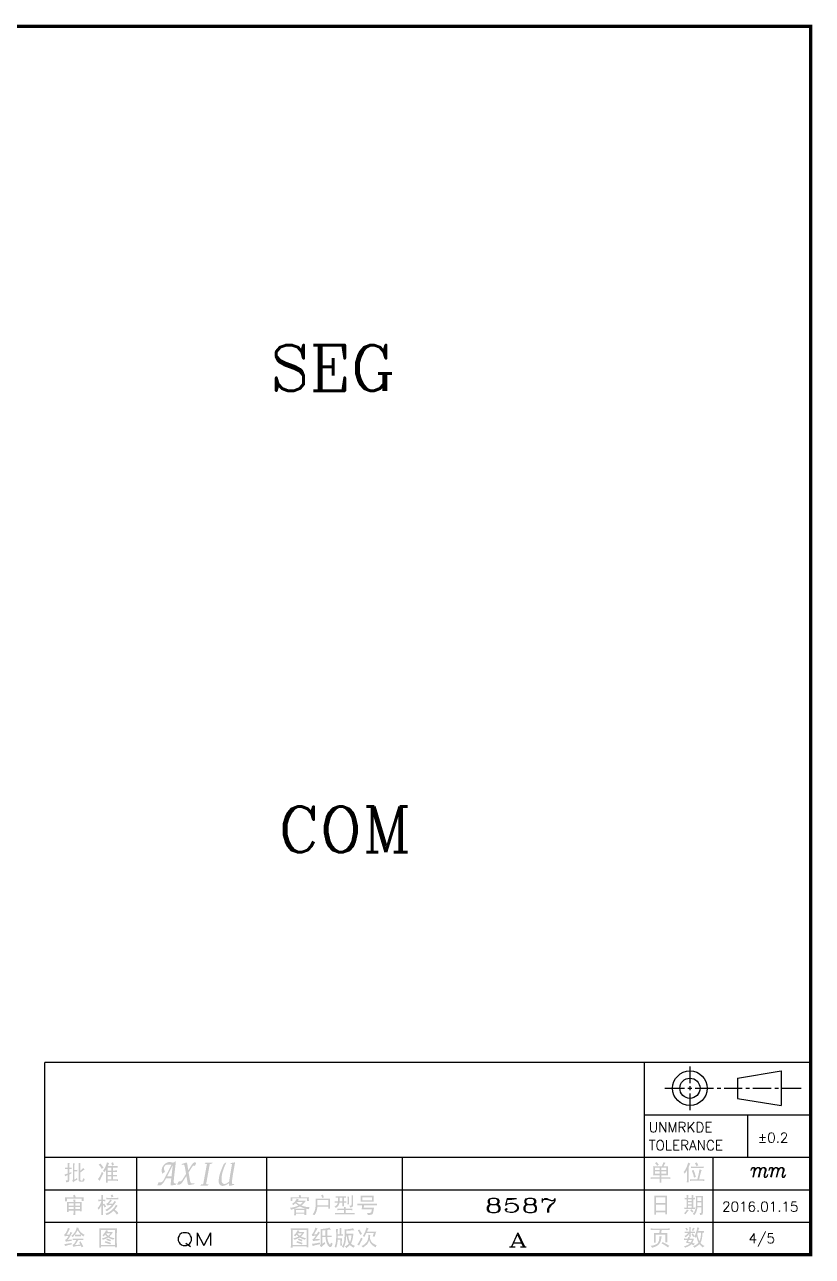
# Model space of a CAD drawing. Extents: x -1388 to 1427, y 183 to 486.
# Drawn here: x 1148.7 to 1222.4, y 219.3 to 334.5 of the extents above; entities that cross this region are included whole.
import ezdxf
from ezdxf.enums import TextEntityAlignment as Align

# ---------------------------------------------------------------- set-up
doc = ezdxf.new("R2010")
doc.units = 0
doc.header["$LTSCALE"] = 3
doc.layers.get('0').update_dxf_attribs({"linetype": 'CONTINUOUS'})
doc.layers.add('COM', color=2, linetype='CONTINUOUS')
doc.layers.add('SEG', color=1, linetype='CONTINUOUS')
doc.styles.add('ROMANC', font='romanc')

msp = doc.modelspace()

# ---------------------------------------------------------------- hatches: boundary and pattern name
h = msp.add_hatch(color=3)
h.paths.add_polyline_path([(1168.007, 228.048), (1167.946, 227.958), (1168.111, 227.958), (1168.08, 227.785), (1168.05, 227.619), (1168.023, 227.463), (1167.997, 227.315), (1167.972, 227.176), (1167.95, 227.045), (1167.929, 226.923), (1167.911, 226.809), (1167.894, 226.703), (1167.88, 226.607), (1167.866, 226.519), (1167.855, 226.44), (1167.845, 226.369), (1167.838, 226.309), (1167.695, 226.212), (1167.593, 226.148), (1167.53, 226.116), (1167.525, 226.115), (1167.411, 226.089), (1167.295, 226.11), (1167.282, 226.115), (1167.199, 226.182), (1167.167, 226.237), (1167.14, 226.33), (1167.125, 226.455), (1167.123, 226.535), (1167.128, 226.633), (1167.138, 226.747), (1167.156, 226.879), (1167.167, 226.949), (1167.188, 227.056), (1167.215, 227.167), (1167.249, 227.284), (1167.29, 227.407), (1167.3, 227.434), (1167.331, 227.527), (1167.368, 227.627), (1167.411, 227.735), (1167.462, 227.85), (1167.519, 227.971), (1167.566, 228.066), (1167.551, 228.113), (1167.336, 227.968), (1167.214, 227.677), (1167.156, 227.535), (1167.103, 227.404), (1167.056, 227.28), (1167.015, 227.166), (1166.979, 227.062), (1166.95, 226.966), (1166.927, 226.881), (1166.909, 226.805), (1166.905, 226.783), (1166.884, 226.65), (1166.87, 226.528), (1166.862, 226.417), (1166.861, 226.355), (1166.872, 226.229), (1166.903, 226.12), (1166.915, 226.093), (1166.989, 225.997), (1167.059, 225.949), (1167.172, 225.915), (1167.224, 225.91), (1167.342, 225.922), (1167.35, 225.924), (1167.451, 225.953), (1167.554, 225.996), (1167.634, 226.039), (1167.743, 226.102), (1167.828, 226.154), (1167.824, 226.033), (1167.824, 226.003), (1167.838, 225.931), (1167.885, 225.913), (1168.001, 225.927), (1168.017, 225.931), (1168.133, 225.964), (1168.247, 225.999), (1168.291, 226.014), (1168.341, 226.1), (1168.202, 226.087), (1168.165, 226.086), (1168.122, 226.118), (1168.104, 226.215), (1168.107, 226.314), (1168.116, 226.434), (1168.129, 226.563), (1168.138, 226.625), (1168.147, 226.695), (1168.159, 226.775), (1168.174, 226.863), (1168.189, 226.961), (1168.208, 227.069), (1168.228, 227.186), (1168.251, 227.312), (1168.274, 227.448), (1168.301, 227.593), (1168.329, 227.748), (1168.359, 227.911), (1168.391, 228.085), (1168.399, 228.121)])
h.paths.add_polyline_path([(1162.812, 228.21), (1162.71, 228.135), (1162.668, 228.113), (1162.582, 228.087), (1162.484, 228.109), (1162.362, 228.133), (1162.247, 228.141), (1162.237, 228.141), (1162.133, 228.127), (1162.018, 228.087), (1161.917, 228.036), (1161.821, 227.964), (1161.759, 227.904), (1161.687, 227.82), (1161.622, 227.718), (1161.59, 227.653), (1161.551, 227.548), (1161.53, 227.431), (1161.526, 227.344), (1161.532, 227.272), (1161.553, 227.133), (1161.565, 227.06), (1161.831, 227.214), (1161.79, 227.333), (1161.759, 227.437), (1161.743, 227.558), (1161.742, 227.585), (1161.765, 227.699), (1161.774, 227.718), (1161.841, 227.814), (1161.849, 227.822), (1161.949, 227.878), (1161.97, 227.886), (1162.085, 227.908), (1162.158, 227.911), (1162.263, 227.908), (1162.392, 227.899), (1162.416, 227.897), (1162.442, 227.894), (1161.799, 226.629), (1161.734, 226.502), (1161.681, 226.41), (1161.669, 226.391), (1161.587, 226.303), (1161.569, 226.291), (1161.46, 226.242), (1161.454, 226.24), (1161.379, 226.233), (1161.27, 226.251), (1161.238, 226.258), (1161.12, 225.964), (1161.24, 225.953), (1161.289, 225.953), (1161.405, 225.973), (1161.411, 225.974), (1161.511, 226.022), (1161.554, 226.057), (1161.631, 226.136), (1161.71, 226.237), (1161.713, 226.24), (1161.765, 226.323), (1161.824, 226.422), (1161.89, 226.536), (1161.928, 226.607), (1162.423, 226.607), (1162.388, 226.276), (1162.368, 226.134), (1162.359, 226.032), (1162.359, 226.021), (1162.377, 225.964), (1162.427, 225.946), (1162.542, 225.964), (1162.656, 225.983), (1162.774, 226.005), (1162.844, 226.017), (1162.901, 226.14), (1162.815, 226.125), (1162.707, 226.165), (1162.65, 226.258), (1162.652, 226.363), (1162.661, 226.485), (1162.671, 226.585), (1162.681, 226.691), (1162.694, 226.808), (1162.709, 226.936), (1162.714, 226.981), (1162.854, 228.17)])
h.paths.add_polyline_path([(1162.039, 226.819), (1162.563, 227.836), (1162.445, 226.819)], flags=16)
h.paths.add_polyline_path([(1164.617, 228.124), (1164.52, 228.084), (1164.442, 228.011), (1164.38, 227.933), (1164.334, 227.866), (1164.276, 227.779), (1164.207, 227.67), (1164.128, 227.541), (1164.104, 227.502), (1164.014, 227.365), (1163.914, 227.991), (1163.878, 228.073), (1163.841, 228.091), (1163.752, 228.073), (1163.676, 228.049), (1163.559, 228.008), (1163.436, 227.962), (1163.371, 227.847), (1163.506, 227.896), (1163.565, 227.908), (1163.64, 227.854), (1163.663, 227.797), (1163.689, 227.692), (1163.719, 227.539), (1163.734, 227.455), (1163.806, 227.035), (1163.479, 226.514), (1163.403, 226.404), (1163.343, 226.355), (1163.256, 226.328), (1163.113, 226.319), (1162.969, 226.042), (1163.088, 226.017), (1163.099, 226.017), (1163.211, 226.038), (1163.278, 226.071), (1163.36, 226.131), (1163.441, 226.217), (1163.515, 226.323), (1163.838, 226.84), (1163.964, 226.122), (1164.003, 226.025), (1164.079, 225.993), (1164.185, 226.003), (1164.248, 226.014), (1164.377, 226.037), (1164.492, 226.061), (1164.567, 226.079), (1164.588, 226.172), (1164.449, 226.153), (1164.402, 226.15), (1164.309, 226.165), (1164.24, 226.215), (1164.197, 226.309), (1164.177, 226.39), (1164.154, 226.517), (1164.14, 226.61), (1164.047, 227.172), (1164.277, 227.534), (1164.347, 227.641), (1164.392, 227.71), (1164.47, 227.796), (1164.524, 227.815), (1164.637, 227.784), (1164.639, 227.782), (1164.754, 228.048), (1164.646, 228.118)])
h.paths.add_polyline_path([(1166.323, 228.095), (1165.641, 228.095), (1165.529, 227.987), (1165.759, 227.958), (1165.411, 226.075), (1165.232, 226.054), (1165.124, 225.942), (1165.82, 225.942), (1165.928, 226.054), (1165.683, 226.079), (1166.028, 227.958), (1166.212, 227.987)])
h = msp.add_hatch(color=3)
h.paths.add_polyline_path([(1153.903, 227.922), (1153.911, 228.064), (1153.747, 228.064), (1153.749, 228.003), (1153.754, 227.859), (1153.754, 226.436), (1153.792, 226.337), (1153.911, 226.297), (1154.14, 226.297), (1154.246, 226.345), (1154.274, 226.398), (1154.322, 226.567), (1154.287, 226.575), (1154.158, 226.625), (1154.158, 226.6), (1154.14, 226.469), (1154.1, 226.41), (1153.969, 226.41), (1153.903, 226.494), (1153.903, 227.153), (1154.009, 227.231), (1154.14, 227.332), (1154.244, 227.41), (1154.322, 227.465), (1154.287, 227.491), (1154.181, 227.587), (1154.102, 227.496), (1153.999, 227.395), (1153.903, 227.317), (1153.903, 227.884)])
h.paths.add_polyline_path([(1152.899, 227.97), (1152.909, 228.056), (1152.734, 228.056), (1152.734, 228.049), (1152.74, 227.917), (1152.742, 227.776), (1152.745, 227.622), (1152.596, 227.622), (1152.472, 227.63), (1152.472, 227.481), (1152.583, 227.486), (1152.745, 227.488), (1152.745, 227.077), (1152.679, 227.054), (1152.533, 227.001), (1152.424, 226.971), (1152.452, 226.928), (1152.505, 226.807), (1152.598, 226.862), (1152.745, 226.93), (1152.745, 226.494), (1152.712, 226.436), (1152.692, 226.431), (1152.538, 226.41), (1152.558, 226.375), (1152.603, 226.231), (1152.712, 226.262), (1152.825, 226.304), (1152.835, 226.312), (1152.891, 226.428), (1152.891, 226.988), (1152.946, 227.011), (1153.088, 227.069), (1153.08, 227.211), (1152.994, 227.173), (1152.891, 227.127), (1152.891, 227.488), (1152.949, 227.488), (1153.098, 227.481), (1153.098, 227.63), (1153.025, 227.624), (1152.891, 227.622), (1152.891, 227.637), (1152.893, 227.831)])
h.paths.add_polyline_path([(1153.368, 227.89), (1153.386, 228.031), (1153.212, 228.031), (1153.214, 228.003), (1153.219, 227.859), (1153.219, 226.519), (1153.171, 226.395), (1153.244, 226.257), (1153.315, 226.312), (1153.441, 226.395), (1153.524, 226.441), (1153.638, 226.501), (1153.638, 226.506), (1153.598, 226.643), (1153.466, 226.549), (1153.368, 226.494), (1153.368, 227.276), (1153.517, 227.274), (1153.638, 227.266), (1153.638, 227.415), (1153.532, 227.41), (1153.368, 227.407), (1153.368, 227.859)])
h = msp.add_hatch(color=3)
h.paths.add_polyline_path([(1155.879, 227.092), (1155.824, 226.961), (1155.768, 226.847), (1155.728, 226.776), (1155.652, 226.658), (1155.561, 226.544), (1155.622, 226.486), (1155.728, 226.378), (1155.758, 226.448), (1155.814, 226.575), (1155.882, 226.723), (1155.945, 226.85), (1156.008, 226.976), (1156.071, 227.094), (1156.031, 227.132), (1155.932, 227.233)])
h.paths.add_polyline_path([(1156.811, 226.527), (1156.467, 226.527), (1156.467, 226.807), (1156.811, 226.807)], flags=16)
h.paths.add_polyline_path([(1156.811, 226.938), (1156.467, 226.938), (1156.467, 227.218), (1156.811, 227.218)], flags=16)
h.paths.add_polyline_path([(1157.076, 227.218), (1156.967, 227.218), (1156.967, 227.349), (1157.129, 227.349), (1157.267, 227.354), (1157.346, 227.357), (1157.346, 227.211), (1157.222, 227.216)], flags=17)
h.paths.add_polyline_path([(1156.811, 227.349), (1156.467, 227.349), (1156.467, 227.63), (1156.811, 227.63)], flags=16)
h.paths.add_polyline_path([(1155.756, 227.98), (1155.637, 227.91), (1155.7, 227.829), (1155.801, 227.698), (1155.874, 227.587), (1155.925, 227.498), (1155.96, 227.529), (1156.081, 227.622), (1156.008, 227.725), (1155.925, 227.844), (1155.869, 227.91), (1155.793, 228.008)])
h.paths.add_polyline_path([(1156.023, 227.317), (1156.074, 227.284), (1156.187, 227.2), (1156.245, 227.296), (1156.311, 227.415), (1156.311, 226.633), (1156.308, 226.471), (1156.306, 226.33), (1156.301, 226.214), (1156.467, 226.214), (1156.467, 226.388), (1157.116, 226.388), (1157.174, 226.388), (1157.32, 226.385), (1157.452, 226.378), (1157.452, 226.534), (1157.414, 226.534), (1157.298, 226.529), (1157.149, 226.527), (1156.967, 226.527), (1156.967, 226.807), (1157.081, 226.807), (1157.227, 226.804), (1157.346, 226.799), (1157.346, 226.946), (1157.27, 226.943), (1157.134, 226.938), (1156.967, 226.938), (1156.967, 227.218), (1156.967, 227.349), (1156.967, 227.63), (1157.066, 227.63), (1157.121, 227.63), (1157.262, 227.627), (1157.404, 227.622), (1157.404, 227.768), (1157.353, 227.766), (1157.214, 227.761), (1157.066, 227.761), (1156.483, 227.761), (1156.498, 227.799), (1156.563, 227.953), (1156.614, 228.041), (1156.536, 228.066), (1156.402, 228.114), (1156.389, 228.066), (1156.354, 227.935), (1156.306, 227.801), (1156.245, 227.662), (1156.17, 227.521), (1156.094, 227.402)])
h.paths.add_polyline_path([(1156.934, 228.107), (1156.803, 228.056), (1156.849, 227.937), (1156.886, 227.809), (1156.924, 227.829), (1157.058, 227.877), (1157.023, 227.98), (1156.967, 228.122)])
h = msp.add_hatch(color=3)
h.paths.add_polyline_path([(1208.112, 227.044), (1207.676, 227.044), (1207.676, 227.266), (1208.112, 227.266)], flags=16)
h.paths.add_polyline_path([(1208.269, 227.266), (1208.728, 227.266), (1208.728, 227.044), (1208.269, 227.044)], flags=16)
h.paths.add_polyline_path([(1208.112, 227.4), (1207.676, 227.4), (1207.676, 227.612), (1208.112, 227.612)], flags=16)
h.paths.add_polyline_path([(1208.269, 227.612), (1208.728, 227.612), (1208.728, 227.4), (1208.269, 227.4)], flags=16)
h.paths.add_polyline_path([(1207.519, 227.317), (1207.519, 227.173), (1207.514, 227.026), (1207.504, 226.913), (1208.112, 226.913), (1208.112, 226.708), (1207.562, 226.708), (1207.557, 226.708), (1207.393, 226.711), (1207.274, 226.716), (1207.274, 226.567), (1207.287, 226.569), (1207.408, 226.575), (1207.577, 226.577), (1208.112, 226.577), (1208.112, 226.474), (1208.11, 226.322), (1208.105, 226.214), (1208.276, 226.214), (1208.274, 226.267), (1208.269, 226.398), (1208.269, 226.577), (1208.819, 226.577), (1208.832, 226.577), (1208.986, 226.575), (1209.114, 226.567), (1209.114, 226.716), (1209.104, 226.716), (1208.978, 226.711), (1208.819, 226.708), (1208.269, 226.708), (1208.269, 226.913), (1208.892, 226.913), (1208.887, 227.001), (1208.885, 227.142), (1208.885, 227.324), (1208.885, 227.498), (1208.887, 227.64), (1208.892, 227.743), (1208.481, 227.743), (1208.514, 227.809), (1208.579, 227.932), (1208.589, 227.955), (1208.67, 228.064), (1208.594, 228.086), (1208.466, 228.132), (1208.425, 228.001), (1208.375, 227.867), (1208.317, 227.743), (1207.504, 227.743), (1207.514, 227.622), (1207.519, 227.481)])
h.paths.add_polyline_path([(1207.799, 228.119), (1207.676, 228.041), (1207.706, 228.011), (1207.802, 227.91), (1207.89, 227.794), (1207.918, 227.816), (1208.047, 227.892), (1208.016, 227.925), (1207.925, 228.028), (1207.825, 228.139)])
h.paths.add_polyline_path([(1211.255, 227.39), (1211.121, 227.349), (1211.161, 227.248), (1211.214, 227.117), (1211.26, 226.988), (1211.267, 226.956), (1211.303, 226.807), (1211.325, 226.683), (1211.366, 226.696), (1211.507, 226.741), (1211.479, 226.845), (1211.441, 226.968), (1211.398, 227.102), (1211.348, 227.248), (1211.292, 227.407)], flags=17)
h.paths.add_polyline_path([(1211.734, 226.89), (1211.704, 226.759), (1211.671, 226.638), (1211.638, 226.527), (1211.227, 226.527), (1211.078, 226.529), (1210.964, 226.534), (1210.964, 226.378), (1211.068, 226.385), (1211.242, 226.388), (1212.082, 226.388), (1212.168, 226.385), (1212.294, 226.378), (1212.294, 226.534), (1212.244, 226.532), (1212.082, 226.527), (1211.802, 226.527), (1211.828, 226.625), (1211.868, 226.792), (1211.906, 226.933), (1211.939, 227.054), (1211.966, 227.153), (1212.014, 227.301), (1212.057, 227.4), (1211.984, 227.412), (1211.835, 227.448), (1211.817, 227.342), (1211.792, 227.18), (1211.764, 227.031)])
h.paths.add_polyline_path([(1211.275, 227.579), (1212.007, 227.579), (1212.115, 227.579), (1212.236, 227.571), (1212.236, 227.728), (1212.173, 227.723), (1212.017, 227.72), (1211.275, 227.72), (1211.186, 227.72), (1211.038, 227.728), (1211.038, 227.571), (1211.136, 227.577)])
h.paths.add_polyline_path([(1210.704, 227.837), (1210.654, 227.703), (1210.593, 227.571), (1210.588, 227.559), (1210.505, 227.412), (1210.427, 227.294), (1210.356, 227.211), (1210.386, 227.178), (1210.47, 227.054), (1210.51, 227.112), (1210.581, 227.228), (1210.666, 227.375), (1210.666, 226.61), (1210.666, 226.496), (1210.661, 226.35), (1210.651, 226.231), (1210.833, 226.231), (1210.828, 226.31), (1210.826, 226.446), (1210.823, 226.617), (1210.823, 227.63), (1210.886, 227.806), (1210.944, 227.937), (1210.987, 228.008), (1210.916, 228.028), (1210.783, 228.089), (1210.75, 227.97)])
h.paths.add_polyline_path([(1211.545, 228.102), (1211.416, 228.041), (1211.441, 227.998), (1211.515, 227.859), (1211.562, 227.753), (1211.61, 227.784), (1211.737, 227.834), (1211.722, 227.867), (1211.658, 227.983), (1211.58, 228.122)])
h = msp.add_hatch(color=3)
h.paths.add_polyline_path([(1153.434, 224.27), (1153.878, 224.27), (1153.878, 224.073), (1153.434, 224.073)], flags=16)
h.paths.add_polyline_path([(1153.434, 223.932), (1153.878, 223.932), (1153.878, 223.735), (1153.434, 223.735)], flags=16)
h.paths.add_polyline_path([(1153.277, 223.932), (1153.277, 223.735), (1152.833, 223.735), (1152.833, 223.932)], flags=16)
h.paths.add_polyline_path([(1153.277, 224.073), (1152.833, 224.073), (1152.833, 224.27), (1153.277, 224.27)], flags=16)
h.paths.add_polyline_path([(1152.671, 224.379), (1152.674, 224.263), (1152.676, 224.116), (1152.676, 223.94), (1152.676, 223.866), (1152.676, 223.705), (1152.674, 223.569), (1152.669, 223.455), (1152.833, 223.455), (1152.833, 223.596), (1153.277, 223.596), (1153.277, 223.445), (1153.275, 223.301), (1153.27, 223.175), (1153.441, 223.175), (1153.439, 223.293), (1153.434, 223.437), (1153.434, 223.596), (1153.878, 223.596), (1153.878, 223.521), (1154.042, 223.521), (1154.042, 223.533), (1154.037, 223.647), (1154.034, 223.791), (1154.034, 223.965), (1154.034, 223.987), (1154.034, 224.154), (1154.037, 224.295), (1154.042, 224.409), (1153.434, 224.409), (1153.434, 224.482), (1153.441, 224.624), (1153.27, 224.624), (1153.275, 224.548), (1153.277, 224.409), (1152.669, 224.409)])
h.paths.add_polyline_path([(1153.229, 225.027), (1153.242, 225), (1153.295, 224.853), (1152.48, 224.853), (1152.485, 224.805), (1152.49, 224.664), (1152.487, 224.608), (1152.48, 224.467), (1152.654, 224.467), (1152.654, 224.714), (1154.049, 224.714), (1154.049, 224.5), (1154.224, 224.5), (1154.221, 224.533), (1154.214, 224.671), (1154.216, 224.709), (1154.224, 224.853), (1153.484, 224.853), (1153.459, 224.929), (1153.408, 225.083), (1153.363, 225.065)])
h.paths.add_polyline_path([(1157.141, 223.957), (1157.131, 223.942), (1157.048, 223.839), (1156.942, 223.728), (1156.876, 223.662), (1156.768, 223.571), (1156.647, 223.488), (1156.642, 223.485), (1156.523, 223.42), (1156.394, 223.364), (1156.253, 223.316), (1156.296, 223.278), (1156.377, 223.167), (1156.477, 223.213), (1156.606, 223.273), (1156.695, 223.326), (1156.811, 223.407), (1156.912, 223.48), (1157.025, 223.579), (1157.126, 223.475), (1157.214, 223.382), (1157.247, 223.339), (1157.328, 223.225), (1157.379, 223.273), (1157.485, 223.357), (1157.396, 223.455), (1157.358, 223.49), (1157.262, 223.584), (1157.141, 223.695), (1157.144, 223.697), (1157.237, 223.823), (1157.313, 223.924), (1157.328, 223.947), (1157.419, 224.048), (1157.361, 224.076), (1157.24, 224.147), (1157.212, 224.088)])
h.paths.add_polyline_path([(1156.508, 224.343), (1156.465, 224.303), (1156.359, 224.245), (1156.409, 224.081), (1156.485, 224.096), (1156.621, 224.114), (1156.702, 224.119), (1156.854, 224.121), (1156.795, 224.056), (1156.695, 223.957), (1156.581, 223.866), (1156.5, 223.808), (1156.379, 223.735), (1156.253, 223.677), (1156.293, 223.642), (1156.392, 223.546), (1156.442, 223.576), (1156.561, 223.657), (1156.672, 223.743), (1156.735, 223.793), (1156.838, 223.887), (1156.942, 223.998), (1156.99, 224.053), (1157.086, 224.167), (1157.156, 224.27), (1157.189, 224.316), (1157.273, 224.409), (1157.083, 224.492), (1157.028, 224.371), (1156.952, 224.253), (1156.589, 224.245), (1156.664, 224.321), (1156.755, 224.417), (1156.773, 224.442), (1156.876, 224.533), (1156.705, 224.631), (1156.667, 224.558), (1156.586, 224.434)])
h.paths.add_polyline_path([(1156.483, 224.649), (1157.174, 224.649), (1157.204, 224.649), (1157.351, 224.646), (1157.485, 224.639), (1157.485, 224.805), (1157.459, 224.8), (1157.323, 224.79), (1157.174, 224.788), (1156.556, 224.788), (1156.475, 224.79), (1156.334, 224.805), (1156.334, 224.639), (1156.341, 224.641)])
h.paths.add_polyline_path([(1155.612, 224.475), (1155.735, 224.482), (1155.874, 224.482), (1155.831, 224.336), (1155.778, 224.205), (1155.718, 224.088), (1155.698, 224.053), (1155.612, 223.929), (1155.528, 223.834), (1155.551, 223.806), (1155.637, 223.677), (1155.68, 223.74), (1155.761, 223.869), (1155.829, 223.99), (1155.882, 224.106), (1155.882, 223.538), (1155.884, 223.478), (1155.884, 223.339), (1155.874, 223.192), (1156.048, 223.192), (1156.043, 223.253), (1156.041, 223.394), (1156.038, 223.538), (1156.038, 224.147), (1156.043, 224.139), (1156.112, 224.025), (1156.187, 223.892), (1156.205, 223.904), (1156.326, 223.982), (1156.298, 224.025), (1156.223, 224.141), (1156.137, 224.27), (1156.038, 224.194), (1156.038, 224.482), (1156.124, 224.482), (1156.268, 224.475), (1156.268, 224.639), (1156.177, 224.634), (1156.038, 224.624), (1156.038, 224.813), (1156.041, 224.939), (1156.048, 225.068), (1155.874, 225.068), (1155.879, 224.962), (1155.882, 224.813), (1155.882, 224.631), (1155.761, 224.634), (1155.612, 224.639)])
h.paths.add_polyline_path([(1156.909, 225.088), (1156.755, 225.06), (1156.78, 224.977), (1156.828, 224.838), (1156.851, 224.848), (1157, 224.886), (1156.975, 224.962), (1156.934, 225.093)])
h = msp.add_hatch(color=3)
h.paths.add_polyline_path([(1174.082, 223.662), (1174.887, 223.662), (1174.887, 223.415), (1174.082, 223.415)], flags=16)
h.paths.add_polyline_path([(1173.925, 223.455), (1173.925, 223.445), (1173.923, 223.319), (1173.918, 223.16), (1174.082, 223.16), (1174.082, 223.298), (1174.887, 223.298), (1174.887, 223.185), (1175.051, 223.185), (1175.051, 223.187), (1175.046, 223.339), (1175.044, 223.473), (1175.044, 223.611), (1175.044, 223.637), (1175.051, 223.775), (1173.918, 223.775), (1173.925, 223.637)])
h.paths.add_polyline_path([(1174.375, 224.21), (1174.256, 224.29), (1174.137, 224.381), (1174.155, 224.401), (1174.731, 224.401), (1174.688, 224.348), (1174.592, 224.247), (1174.476, 224.154)], flags=16)
h.paths.add_polyline_path([(1173.931, 224.389), (1173.822, 224.298), (1173.703, 224.22), (1173.731, 224.205), (1173.835, 224.114), (1173.84, 224.116), (1173.953, 224.21), (1174.034, 224.28), (1174.12, 224.217), (1174.238, 224.129), (1174.329, 224.073), (1174.294, 224.058), (1174.17, 224.01), (1174.016, 223.957), (1173.953, 223.937), (1173.825, 223.907), (1173.683, 223.879), (1173.524, 223.859), (1173.575, 223.793), (1173.638, 223.677), (1173.655, 223.682), (1173.825, 223.74), (1173.918, 223.775), (1174.037, 223.816), (1174.173, 223.866), (1174.188, 223.871), (1174.317, 223.924), (1174.453, 223.982), (1174.539, 223.94), (1174.673, 223.884), (1174.746, 223.856), (1174.88, 223.818), (1175.044, 223.775), (1173.918, 223.775), (1175.051, 223.775), (1175.142, 223.755), (1175.291, 223.728), (1175.309, 223.788), (1175.379, 223.917), (1175.304, 223.922), (1175.147, 223.934), (1175.011, 223.955), (1174.895, 223.982), (1174.864, 223.987), (1174.715, 224.028), (1174.599, 224.073), (1174.65, 224.116), (1174.763, 224.217), (1174.847, 224.303), (1174.92, 224.396), (1175.011, 224.515), (1174.254, 224.515), (1174.266, 224.533), (1174.362, 224.631), (1174.294, 224.656), (1174.165, 224.714), (1174.148, 224.677), (1174.077, 224.558), (1173.984, 224.442)])
h.paths.add_polyline_path([(1174.344, 225.035), (1174.355, 224.997), (1174.395, 224.853), (1173.597, 224.853), (1173.602, 224.777), (1173.605, 224.649), (1173.605, 224.641), (1173.597, 224.5), (1173.761, 224.5), (1173.761, 224.737), (1175.134, 224.737), (1175.134, 224.507), (1175.299, 224.507), (1175.296, 224.555), (1175.291, 224.689), (1175.291, 224.707), (1175.299, 224.853), (1174.567, 224.853), (1174.554, 224.906), (1174.519, 225.068), (1174.486, 225.06)])
h.paths.add_polyline_path([(1177.116, 224.106), (1176.096, 224.106), (1176.096, 224.583), (1177.116, 224.583)], flags=16)
h.paths.add_polyline_path([(1175.935, 224.565), (1175.937, 224.409), (1175.94, 224.278), (1175.94, 224.172), (1175.937, 224.121), (1175.924, 223.975), (1175.907, 223.841), (1175.902, 223.818), (1175.871, 223.682), (1175.823, 223.546), (1175.803, 223.493), (1175.735, 223.372), (1175.644, 223.258), (1175.69, 223.235), (1175.816, 223.167), (1175.859, 223.233), (1175.932, 223.349), (1175.965, 223.42), (1176.02, 223.561), (1176.046, 223.657), (1176.071, 223.793), (1176.096, 223.965), (1177.116, 223.965), (1177.116, 223.783), (1177.28, 223.783), (1177.277, 223.828), (1177.275, 223.96), (1177.272, 224.106), (1177.27, 224.26), (1177.27, 224.3), (1177.272, 224.452), (1177.275, 224.593), (1177.28, 224.722), (1175.932, 224.722)])
h.paths.add_polyline_path([(1176.578, 225.09), (1176.449, 225.035), (1176.513, 224.873), (1176.548, 224.78), (1176.568, 224.79), (1176.704, 224.838), (1176.666, 224.934), (1176.606, 225.101)])
h.paths.add_polyline_path([(1178.118, 223.642), (1178.264, 223.644), (1178.585, 223.644), (1178.585, 223.382), (1178.019, 223.382), (1177.873, 223.384), (1177.739, 223.389), (1177.739, 223.251), (1177.868, 223.256), (1178.019, 223.258), (1179.324, 223.258), (1179.455, 223.256), (1179.589, 223.251), (1179.589, 223.389), (1179.466, 223.384), (1179.317, 223.382), (1178.734, 223.382), (1178.734, 223.644), (1179.087, 223.644), (1179.213, 223.642), (1179.349, 223.637), (1179.349, 223.775), (1179.233, 223.77), (1179.087, 223.768), (1178.734, 223.768), (1178.734, 223.801), (1178.741, 223.95), (1178.577, 223.95), (1178.58, 223.904), (1178.585, 223.768), (1178.264, 223.768), (1178.244, 223.768), (1178.098, 223.77), (1177.961, 223.775), (1177.961, 223.637), (1177.979, 223.637)])
h.paths.add_polyline_path([(1178.905, 224.904), (1178.913, 224.81), (1178.915, 224.656), (1178.915, 224.409), (1178.913, 224.316), (1178.905, 224.172), (1179.062, 224.172), (1179.057, 224.27), (1179.054, 224.409), (1179.054, 224.656), (1179.057, 224.772), (1179.062, 224.904)])
h.paths.add_polyline_path([(1178.176, 224.475), (1178.176, 224.512), (1178.178, 224.641), (1178.183, 224.813), (1178.438, 224.813), (1178.438, 224.475)], flags=17)
h.paths.add_polyline_path([(1178.034, 224.76), (1178.032, 224.618), (1178.027, 224.475), (1177.997, 224.475), (1177.853, 224.477), (1177.714, 224.482), (1177.714, 224.343), (1177.727, 224.343), (1177.865, 224.351), (1178.009, 224.351), (1177.984, 224.255), (1177.921, 224.139), (1177.918, 224.134), (1177.822, 224.053), (1177.689, 223.965), (1177.724, 223.942), (1177.83, 223.851), (1177.835, 223.854), (1177.944, 223.942), (1178.042, 224.048), (1178.07, 224.083), (1178.128, 224.202), (1178.166, 224.351), (1178.438, 224.351), (1178.438, 224.253), (1178.436, 224.147), (1178.431, 223.998), (1178.585, 223.998), (1178.58, 224.093), (1178.577, 224.245), (1178.577, 224.351), (1178.665, 224.351), (1178.807, 224.343), (1178.807, 224.482), (1178.718, 224.477), (1178.577, 224.475), (1178.577, 224.813), (1178.61, 224.813), (1178.759, 224.805), (1178.759, 224.944), (1178.678, 224.939), (1178.544, 224.936), (1178.067, 224.936), (1177.934, 224.936), (1177.797, 224.944), (1177.797, 224.805), (1177.896, 224.81), (1178.034, 224.813)])
h.paths.add_polyline_path([(1179.284, 225.043), (1179.291, 224.909), (1179.291, 224.762), (1179.291, 224.205), (1179.276, 224.073), (1179.251, 224.056), (1179.087, 224.048), (1179.105, 224.013), (1179.16, 223.884), (1179.289, 223.912), (1179.392, 223.965), (1179.418, 224.013), (1179.433, 224.162), (1179.433, 224.762), (1179.435, 224.904), (1179.44, 225.043)])
h.paths.add_polyline_path([(1179.834, 224.245), (1179.834, 224.096), (1179.862, 224.099), (1180.001, 224.104), (1180.147, 224.106), (1180.286, 224.106), (1180.276, 224), (1180.256, 223.859), (1180.23, 223.728), (1181.192, 223.728), (1181.167, 223.574), (1181.141, 223.463), (1181.141, 223.46), (1181.043, 223.382), (1181.03, 223.379), (1180.917, 223.377), (1180.74, 223.382), (1180.77, 223.311), (1180.813, 223.175), (1180.995, 223.192), (1181.136, 223.218), (1181.215, 223.251), (1181.255, 223.291), (1181.313, 223.43), (1181.331, 223.513), (1181.356, 223.644), (1181.364, 223.71), (1181.389, 223.859), (1180.427, 223.859), (1180.44, 223.972), (1180.46, 224.106), (1181.389, 224.106), (1181.523, 224.104), (1181.659, 224.096), (1181.659, 224.245), (1181.535, 224.24), (1181.389, 224.237), (1180.147, 224.237), (1180.117, 224.237), (1179.973, 224.24)])
h.paths.add_polyline_path([(1180.303, 224.853), (1181.199, 224.853), (1181.199, 224.558), (1180.303, 224.558)], flags=16)
h.paths.add_polyline_path([(1180.139, 224.974), (1180.144, 224.836), (1180.147, 224.689), (1180.144, 224.555), (1180.139, 224.427), (1181.364, 224.427), (1181.364, 224.429), (1181.358, 224.565), (1181.356, 224.714), (1181.356, 224.848), (1181.364, 224.984), (1180.139, 224.984)])
h = msp.add_hatch(color=3)
h.paths.add_polyline_path([(1207.784, 224.154), (1208.655, 224.154), (1208.655, 223.586), (1207.784, 223.586)], flags=16)
h.paths.add_polyline_path([(1208.655, 224.295), (1207.784, 224.295), (1207.784, 224.853), (1208.655, 224.853)], flags=16)
h.paths.add_polyline_path([(1207.623, 224.805), (1207.623, 224.666), (1207.625, 224.525), (1207.625, 224.381), (1207.628, 224.232), (1207.628, 224.081), (1207.628, 224.058), (1207.628, 223.899), (1207.625, 223.748), (1207.625, 223.601), (1207.623, 223.465), (1207.62, 223.334), (1207.618, 223.208), (1207.784, 223.208), (1207.784, 223.447), (1208.655, 223.447), (1208.655, 223.251), (1208.819, 223.251), (1208.819, 223.266), (1208.816, 223.397), (1208.814, 223.533), (1208.811, 223.675), (1208.811, 223.818), (1208.811, 223.967), (1208.811, 224.121), (1208.811, 224.141), (1208.811, 224.295), (1208.811, 224.442), (1208.811, 224.588), (1208.814, 224.727), (1208.816, 224.863), (1208.819, 224.995), (1207.618, 224.995), (1207.62, 224.939)])
h.paths.add_polyline_path([(1210.634, 223.634), (1210.553, 223.513), (1210.492, 223.44), (1210.396, 223.349), (1210.414, 223.339), (1210.535, 223.258), (1210.611, 223.351), (1210.702, 223.473), (1210.742, 223.528), (1210.833, 223.611), (1210.677, 223.71)])
h.paths.add_polyline_path([(1211.068, 223.722), (1210.979, 223.611), (1211.073, 223.533), (1211.176, 223.415), (1211.186, 223.427), (1211.275, 223.538), (1211.186, 223.616), (1211.07, 223.728)])
h.paths.add_polyline_path([(1210.783, 224.664), (1211.103, 224.664), (1211.103, 224.482), (1210.783, 224.482)], flags=16)
h.paths.add_polyline_path([(1210.783, 224.361), (1211.103, 224.361), (1211.103, 224.187), (1210.783, 224.187)], flags=16)
h.paths.add_polyline_path([(1210.783, 223.884), (1210.783, 224.063), (1211.103, 224.063), (1211.103, 223.884)], flags=17)
h.paths.add_polyline_path([(1211.653, 224.853), (1212.017, 224.853), (1212.017, 224.482), (1211.653, 224.482)], flags=16)
h.paths.add_polyline_path([(1211.653, 224.361), (1212.017, 224.361), (1212.017, 224.015), (1211.653, 224.015)], flags=16)
h.paths.add_polyline_path([(1211.504, 224.578), (1211.507, 224.409), (1211.507, 224.288), (1211.504, 224.124), (1211.502, 223.993), (1211.497, 223.892), (1211.492, 223.851), (1211.464, 223.715), (1211.416, 223.579), (1211.383, 223.51), (1211.308, 223.394), (1211.209, 223.283), (1211.252, 223.263), (1211.358, 223.175), (1211.429, 223.266), (1211.504, 223.387), (1211.562, 223.513), (1211.595, 223.611), (1211.628, 223.75), (1211.646, 223.892), (1212.017, 223.892), (1212.017, 223.43), (1211.992, 223.374), (1211.843, 223.364), (1211.878, 223.304), (1211.908, 223.175), (1211.976, 223.187), (1212.098, 223.233), (1212.125, 223.256), (1212.163, 223.389), (1212.163, 224.598), (1212.163, 224.704), (1212.166, 224.851), (1212.171, 224.977), (1211.497, 224.977), (1211.502, 224.863), (1211.504, 224.73)])
h.paths.add_polyline_path([(1210.462, 224.795), (1210.462, 224.656), (1210.497, 224.659), (1210.634, 224.664), (1210.634, 223.884), (1210.56, 223.884), (1210.414, 223.892), (1210.414, 223.75), (1210.515, 223.758), (1210.651, 223.76), (1211.176, 223.76), (1211.262, 223.758), (1211.409, 223.75), (1211.409, 223.892), (1211.393, 223.889), (1211.252, 223.884), (1211.252, 224.664), (1211.265, 224.664), (1211.409, 224.656), (1211.409, 224.795), (1211.391, 224.795), (1211.252, 224.788), (1211.252, 224.936), (1211.267, 225.06), (1211.096, 225.06), (1211.101, 224.939), (1211.103, 224.788), (1210.783, 224.788), (1210.788, 224.936), (1210.8, 225.06), (1210.626, 225.06), (1210.634, 224.939), (1210.634, 224.788), (1210.606, 224.788)])
h = msp.add_hatch(color=3)
h.paths.add_polyline_path([(1153.06, 220.56), (1152.924, 220.54), (1152.891, 220.535), (1152.752, 220.515), (1152.734, 220.512), (1152.596, 220.489), (1152.565, 220.487), (1152.424, 220.467), (1152.437, 220.421), (1152.49, 220.285), (1152.535, 220.3), (1152.671, 220.338), (1152.81, 220.376), (1152.82, 220.378), (1152.967, 220.406), (1153.098, 220.434), (1153.113, 220.573)])
h.paths.add_polyline_path([(1153.535, 220.83), (1153.471, 220.709), (1153.393, 220.58), (1153.391, 220.578), (1153.295, 220.462), (1153.186, 220.391), (1153.204, 220.35), (1153.252, 220.212), (1153.391, 220.244), (1153.507, 220.267), (1153.522, 220.27), (1153.615, 220.277), (1153.764, 220.292), (1153.969, 220.31), (1153.976, 220.292), (1154.034, 220.161), (1154.06, 220.176), (1154.191, 220.234), (1154.113, 220.386), (1154.039, 220.525), (1153.979, 220.641), (1153.936, 220.729), (1153.926, 220.724), (1153.805, 220.656), (1153.87, 220.517), (1153.918, 220.416), (1153.817, 220.406), (1153.651, 220.393), (1153.517, 220.386), (1153.418, 220.383), (1153.494, 220.484), (1153.572, 220.605), (1153.646, 220.722), (1153.721, 220.845), (1153.984, 220.845), (1154.049, 220.845), (1154.198, 220.835), (1154.198, 220.984), (1154.12, 220.979), (1153.984, 220.976), (1153.418, 220.976), (1153.338, 220.976), (1153.204, 220.984), (1153.204, 220.835), (1153.272, 220.84), (1153.418, 220.845), (1153.54, 220.845)])
h.paths.add_polyline_path([(1153.565, 221.206), (1153.772, 221.206), (1153.848, 221.206), (1153.976, 221.199), (1153.976, 221.345), (1153.918, 221.342), (1153.772, 221.337), (1153.565, 221.337), (1153.552, 221.337), (1153.408, 221.345), (1153.408, 221.199), (1153.426, 221.199)], flags=17)
h.paths.add_polyline_path([(1152.495, 221.426), (1152.406, 221.355), (1152.414, 221.325), (1152.457, 221.188), (1152.52, 221.204), (1152.661, 221.224), (1152.681, 221.224), (1152.818, 221.231), (1152.747, 221.113), (1152.669, 221.002), (1152.603, 220.928), (1152.49, 220.853), (1152.502, 220.822), (1152.545, 220.689), (1152.568, 220.691), (1152.699, 220.714), (1152.851, 220.737), (1152.969, 220.747), (1153.088, 220.754), (1153.088, 220.762), (1153.098, 220.901), (1153.035, 220.893), (1152.899, 220.875), (1152.734, 220.853), (1152.818, 220.969), (1152.891, 221.082), (1152.896, 221.09), (1152.964, 221.204), (1153.04, 221.337), (1153.093, 221.423), (1153.164, 221.519), (1153.113, 221.539), (1152.989, 221.61), (1152.989, 221.602), (1152.946, 221.481), (1152.883, 221.337), (1152.621, 221.337), (1152.699, 221.461), (1152.77, 221.585), (1152.825, 221.691), (1152.876, 221.799), (1152.949, 221.905), (1152.891, 221.923), (1152.76, 221.978), (1152.719, 221.85), (1152.666, 221.718), (1152.603, 221.592), (1152.583, 221.554)])
h.paths.add_polyline_path([(1153.524, 221.84), (1153.492, 221.759), (1153.426, 221.633), (1153.365, 221.542), (1153.277, 221.428), (1153.277, 221.426), (1153.184, 221.325), (1153.073, 221.231), (1153.093, 221.216), (1153.204, 221.115), (1153.285, 221.211), (1153.376, 221.32), (1153.459, 221.421), (1153.517, 221.506), (1153.588, 221.63), (1153.656, 221.774), (1153.691, 221.713), (1153.767, 221.595), (1153.853, 221.479), (1153.873, 221.451), (1153.959, 221.363), (1154.07, 221.272), (1154.206, 221.181), (1154.234, 221.229), (1154.322, 221.337), (1154.241, 221.375), (1154.12, 221.448), (1154.009, 221.534), (1153.989, 221.552), (1153.901, 221.643), (1153.817, 221.756), (1153.739, 221.898), (1153.772, 221.971), (1153.709, 221.989), (1153.583, 222.029), (1153.567, 221.976)])
h.paths.add_polyline_path([(1156.265, 220.734), (1156.202, 220.605), (1156.286, 220.585), (1156.407, 220.547), (1156.551, 220.497), (1156.712, 220.434), (1156.722, 220.451), (1156.795, 220.573), (1156.702, 220.608), (1156.581, 220.651), (1156.435, 220.696), (1156.268, 220.747)], flags=0)
h.paths.add_polyline_path([(1156.414, 220.984), (1156.344, 220.86), (1156.409, 220.838), (1156.538, 220.787), (1156.712, 220.711), (1156.72, 220.729), (1156.788, 220.853), (1156.715, 220.878), (1156.586, 220.926), (1156.417, 220.992)], flags=0)
h.paths.add_polyline_path([(1156.717, 221.461), (1156.634, 221.347), (1156.533, 221.246), (1156.53, 221.249), (1156.43, 221.327), (1156.326, 221.446), (1156.344, 221.469), (1156.722, 221.469)], flags=0)
h.paths.add_polyline_path([(1156.071, 221.378), (1155.973, 221.279), (1155.988, 221.272), (1156.104, 221.188), (1156.149, 221.236), (1156.235, 221.345), (1156.288, 221.282), (1156.402, 221.173), (1156.316, 221.13), (1156.18, 221.07), (1156.048, 221.027), (1155.925, 221.002), (1155.945, 220.981), (1156.023, 220.868), (1156.134, 220.906), (1156.265, 220.956), (1156.394, 221.019), (1156.515, 221.09), (1156.609, 221.034), (1156.735, 220.974), (1156.866, 220.921), (1157.008, 220.878), (1157.025, 220.911), (1157.108, 221.024), (1157.045, 221.032), (1156.917, 221.06), (1156.78, 221.108), (1156.639, 221.173), (1156.679, 221.211), (1156.785, 221.325), (1156.854, 221.421), (1156.891, 221.481), (1156.967, 221.6), (1156.424, 221.6), (1156.515, 221.701), (1156.46, 221.718), (1156.326, 221.766), (1156.281, 221.671), (1156.195, 221.534), (1156.162, 221.489)], flags=0)
h.paths.add_polyline_path([(1157.164, 220.391), (1155.859, 220.391), (1155.859, 221.799), (1157.164, 221.799)], flags=16)
h.paths.add_polyline_path([(1155.69, 221.774), (1155.693, 221.633), (1155.695, 221.486), (1155.695, 220.646), (1155.693, 220.563), (1155.693, 220.416), (1155.69, 220.275), (1155.685, 220.136), (1155.859, 220.136), (1155.859, 220.244), (1157.164, 220.244), (1157.164, 220.154), (1157.338, 220.154), (1157.336, 220.212), (1157.333, 220.353), (1157.331, 220.494), (1157.328, 220.638), (1157.328, 221.486), (1157.331, 221.522), (1157.331, 221.671), (1157.333, 221.812), (1157.338, 221.946), (1155.685, 221.946), (1155.687, 221.913)])
h = msp.add_hatch(color=3)
h.paths.add_polyline_path([(1174.185, 220.734), (1174.122, 220.605), (1174.206, 220.585), (1174.327, 220.547), (1174.471, 220.497), (1174.632, 220.434), (1174.642, 220.451), (1174.715, 220.573), (1174.622, 220.608), (1174.501, 220.651), (1174.355, 220.696), (1174.188, 220.747)], flags=0)
h.paths.add_polyline_path([(1174.332, 220.984), (1174.264, 220.86), (1174.329, 220.838), (1174.458, 220.787), (1174.632, 220.711), (1174.637, 220.729), (1174.705, 220.853), (1174.635, 220.878), (1174.506, 220.926), (1174.337, 220.992)], flags=0)
h.paths.add_polyline_path([(1174.635, 221.461), (1174.554, 221.347), (1174.453, 221.246), (1174.448, 221.249), (1174.35, 221.327), (1174.246, 221.446), (1174.264, 221.469), (1174.64, 221.469)], flags=0)
h.paths.add_polyline_path([(1173.991, 221.378), (1173.893, 221.279), (1173.908, 221.272), (1174.024, 221.188), (1174.069, 221.236), (1174.155, 221.345), (1174.208, 221.282), (1174.319, 221.173), (1174.236, 221.13), (1174.1, 221.07), (1173.968, 221.027), (1173.845, 221.002), (1173.865, 220.981), (1173.943, 220.868), (1174.054, 220.906), (1174.185, 220.956), (1174.314, 221.019), (1174.435, 221.09), (1174.529, 221.034), (1174.652, 220.974), (1174.786, 220.921), (1174.927, 220.878), (1174.945, 220.911), (1175.026, 221.024), (1174.965, 221.032), (1174.837, 221.06), (1174.7, 221.108), (1174.559, 221.173), (1174.599, 221.211), (1174.703, 221.325), (1174.774, 221.421), (1174.811, 221.481), (1174.887, 221.6), (1174.344, 221.6), (1174.435, 221.701), (1174.38, 221.718), (1174.246, 221.766), (1174.201, 221.671), (1174.115, 221.534), (1174.082, 221.489)], flags=0)
h.paths.add_polyline_path([(1175.084, 220.391), (1173.779, 220.391), (1173.779, 221.799), (1175.084, 221.799)], flags=16)
h.paths.add_polyline_path([(1173.61, 221.774), (1173.613, 221.633), (1173.613, 221.486), (1173.613, 220.646), (1173.613, 220.563), (1173.613, 220.416), (1173.61, 220.275), (1173.605, 220.136), (1173.779, 220.136), (1173.779, 220.244), (1175.084, 220.244), (1175.084, 220.154), (1175.258, 220.154), (1175.256, 220.212), (1175.253, 220.353), (1175.251, 220.494), (1175.248, 220.638), (1175.248, 221.486), (1175.248, 221.522), (1175.251, 221.671), (1175.253, 221.812), (1175.258, 221.946), (1173.605, 221.946), (1173.607, 221.913)])
h.paths.add_polyline_path([(1176.308, 220.608), (1176.131, 220.573), (1175.995, 220.547), (1175.899, 220.532), (1175.871, 220.527), (1175.74, 220.507), (1175.586, 220.489), (1175.614, 220.424), (1175.652, 220.277), (1175.682, 220.29), (1175.816, 220.343), (1175.856, 220.353), (1175.962, 220.376), (1176.119, 220.409), (1176.326, 220.449), (1176.326, 220.472), (1176.341, 220.613)])
h.paths.add_polyline_path([(1176.851, 221.257), (1176.563, 221.257), (1176.563, 221.749), (1176.566, 221.749), (1176.674, 221.759), (1176.851, 221.774)], flags=16)
h.paths.add_polyline_path([(1175.579, 221.342), (1175.627, 221.206), (1175.664, 221.216), (1175.808, 221.246), (1175.816, 221.249), (1175.955, 221.257), (1175.884, 221.153), (1175.801, 221.05), (1175.74, 220.987), (1175.627, 220.901), (1175.639, 220.878), (1175.692, 220.747), (1175.745, 220.757), (1175.884, 220.777), (1176.03, 220.795), (1176.169, 220.805), (1176.285, 220.802), (1176.285, 220.815), (1176.326, 220.951), (1176.306, 220.951), (1176.187, 220.944), (1176.043, 220.936), (1175.874, 220.926), (1175.917, 220.987), (1176.013, 221.113), (1176.096, 221.221), (1176.169, 221.312), (1176.172, 221.315), (1176.268, 221.438), (1176.351, 221.534), (1176.275, 221.567), (1176.162, 221.643), (1176.157, 221.633), (1176.106, 221.504), (1176.03, 221.378), (1175.945, 221.378), (1175.776, 221.37), (1175.836, 221.476), (1175.909, 221.602), (1175.972, 221.708), (1176.041, 221.814), (1176.111, 221.923), (1176.036, 221.953), (1175.907, 222.011), (1175.864, 221.885), (1175.813, 221.754), (1175.758, 221.625), (1175.738, 221.585), (1175.654, 221.456), (1175.569, 221.37)])
h.paths.add_polyline_path([(1176.401, 221.824), (1176.407, 221.681), (1176.409, 221.544), (1176.409, 220.557), (1176.394, 220.454), (1176.333, 220.325), (1176.364, 220.292), (1176.457, 220.179), (1176.462, 220.181), (1176.563, 220.28), (1176.672, 220.376), (1176.74, 220.431), (1176.843, 220.507), (1176.828, 220.532), (1176.762, 220.656), (1176.697, 220.6), (1176.563, 220.499), (1176.563, 221.123), (1176.861, 221.123), (1176.863, 221.075), (1176.878, 220.923), (1176.904, 220.785), (1176.934, 220.663), (1176.967, 220.568), (1177.025, 220.439), (1177.098, 220.318), (1177.108, 220.303), (1177.214, 220.204), (1177.328, 220.186), (1177.396, 220.224), (1177.462, 220.33), (1177.517, 220.507), (1177.474, 220.537), (1177.361, 220.623), (1177.343, 220.537), (1177.303, 220.416), (1177.275, 220.398), (1177.189, 220.515), (1177.181, 220.53), (1177.113, 220.671), (1177.073, 220.787), (1177.063, 220.828), (1177.038, 220.954), (1177.015, 221.123), (1177.151, 221.123), (1177.292, 221.12), (1177.419, 221.115), (1177.419, 221.264), (1177.315, 221.259), (1177.174, 221.257), (1177.015, 221.257), (1177.015, 221.789), (1177.103, 221.802), (1177.247, 221.814), (1177.378, 221.814), (1177.305, 221.895), (1177.237, 222.011), (1177.176, 221.994), (1177.04, 221.956), (1176.947, 221.936), (1176.795, 221.913), (1176.702, 221.9), (1176.563, 221.888), (1176.399, 221.88)])
h.paths.add_polyline_path([(1179.089, 220.764), (1179.047, 220.901), (1179.024, 220.987), (1178.999, 221.123), (1178.981, 221.297), (1179.291, 221.297), (1179.276, 221.156), (1179.248, 220.987), (1179.216, 220.848), (1179.178, 220.737), (1179.137, 220.656)], flags=16)
h.paths.add_polyline_path([(1179.057, 221.875), (1178.925, 221.86), (1178.782, 221.85), (1178.628, 221.847), (1178.635, 221.724), (1178.64, 221.58), (1178.643, 221.421), (1178.643, 221.373), (1178.635, 221.221), (1178.628, 221.08), (1178.617, 220.951), (1178.607, 220.84), (1178.585, 220.699), (1178.552, 220.565), (1178.519, 220.462), (1178.458, 220.335), (1178.38, 220.212), (1178.421, 220.194), (1178.544, 220.113), (1178.577, 220.184), (1178.63, 220.315), (1178.678, 220.449), (1178.716, 220.59), (1178.718, 220.59), (1178.739, 220.701), (1178.756, 220.825), (1178.771, 220.966), (1178.784, 221.123), (1178.792, 221.297), (1178.832, 221.297), (1178.84, 221.226), (1178.862, 221.072), (1178.888, 220.936), (1178.915, 220.82), (1178.928, 220.769), (1178.978, 220.633), (1179.036, 220.515), (1178.999, 220.472), (1178.895, 220.378), (1178.779, 220.3), (1178.65, 220.234), (1178.701, 220.204), (1178.799, 220.103), (1178.807, 220.108), (1178.933, 220.199), (1179.042, 220.287), (1179.137, 220.376), (1179.178, 220.338), (1179.284, 220.252), (1179.347, 220.207), (1179.481, 220.128), (1179.524, 220.194), (1179.612, 220.303), (1179.508, 220.333), (1179.392, 220.391), (1179.344, 220.421), (1179.236, 220.507), (1179.238, 220.512), (1179.296, 220.633), (1179.344, 220.764), (1179.382, 220.911), (1179.4, 220.999), (1179.425, 221.133), (1179.445, 221.277), (1179.466, 221.428), (1178.792, 221.428), (1178.792, 221.708), (1178.867, 221.711), (1179.006, 221.721), (1179.153, 221.734), (1179.266, 221.741), (1179.407, 221.746), (1179.556, 221.749), (1179.501, 221.827), (1179.44, 221.956), (1179.37, 221.936), (1179.231, 221.903), (1179.087, 221.88)])
h.paths.add_polyline_path([(1178.002, 221.532), (1178.002, 221.658), (1178.004, 221.721), (1178.027, 221.865), (1177.976, 221.865), (1177.838, 221.88), (1177.84, 221.827), (1177.845, 221.721), (1177.85, 221.592), (1177.853, 221.443), (1177.853, 221.274), (1177.855, 221.082), (1177.853, 221.052), (1177.845, 220.878), (1177.833, 220.719), (1177.81, 220.575), (1177.78, 220.446), (1177.742, 220.333), (1177.699, 220.234), (1177.737, 220.207), (1177.838, 220.113), (1177.881, 220.232), (1177.923, 220.371), (1177.954, 220.489), (1177.964, 220.57), (1177.981, 220.709), (1177.994, 220.868), (1178.231, 220.868), (1178.231, 220.691), (1178.231, 220.532), (1178.229, 220.406), (1178.224, 220.31), (1178.388, 220.31), (1178.385, 220.383), (1178.38, 220.525), (1178.38, 220.671), (1178.38, 220.719), (1178.383, 220.865), (1178.388, 221.002), (1178.002, 221.002), (1178.002, 221.246), (1178.322, 221.246), (1178.363, 221.246), (1178.504, 221.239), (1178.504, 221.388), (1178.481, 221.385), (1178.34, 221.378), (1178.34, 221.741), (1178.34, 221.832), (1178.347, 221.978), (1178.183, 221.978), (1178.188, 221.875), (1178.191, 221.734), (1178.191, 221.378), (1178.002, 221.378)])
h.paths.add_polyline_path([(1180.157, 221.019), (1180.104, 220.891), (1180.041, 220.754), (1179.993, 220.666), (1179.915, 220.547), (1179.826, 220.441), (1179.877, 220.409), (1179.991, 220.325), (1180.001, 220.343), (1180.066, 220.477), (1180.132, 220.603), (1180.197, 220.722), (1180.2, 220.729), (1180.278, 220.878), (1180.336, 220.976), (1180.293, 220.999), (1180.18, 221.075)])
h.paths.add_polyline_path([(1180.854, 221.123), (1180.849, 221.08), (1180.828, 220.934), (1180.801, 220.835), (1180.74, 220.704), (1180.735, 220.696), (1180.654, 220.588), (1180.551, 220.482), (1180.48, 220.426), (1180.362, 220.353), (1180.22, 220.292), (1180.271, 220.255), (1180.362, 220.146), (1180.468, 220.219), (1180.574, 220.303), (1180.634, 220.348), (1180.74, 220.441), (1180.778, 220.492), (1180.854, 220.613), (1180.884, 220.686), (1180.937, 220.828), (1180.942, 220.812), (1180.993, 220.679), (1181.013, 220.636), (1181.093, 220.515), (1181.144, 220.451), (1181.258, 220.35), (1181.298, 220.318), (1181.409, 220.242), (1181.545, 220.161), (1181.593, 220.277), (1181.666, 220.35), (1181.598, 220.373), (1181.462, 220.434), (1181.361, 220.484), (1181.247, 220.573), (1181.159, 220.671), (1181.083, 220.795), (1181.076, 220.812), (1181.028, 220.941), (1181.018, 221.082), (1181.023, 221.199), (1181.043, 221.322), (1180.987, 221.33), (1180.846, 221.345), (1180.851, 221.249)])
h.paths.add_polyline_path([(1179.991, 221.824), (1179.867, 221.756), (1179.938, 221.658), (1180.008, 221.534), (1180.046, 221.446), (1180.107, 221.322), (1180.142, 221.345), (1180.271, 221.411), (1180.21, 221.519), (1180.139, 221.643), (1180.091, 221.724), (1180.023, 221.84)])
h.paths.add_polyline_path([(1180.624, 221.807), (1180.599, 221.726), (1180.551, 221.592), (1180.513, 221.514), (1180.452, 221.388), (1180.415, 221.327), (1180.336, 221.214), (1180.367, 221.204), (1180.485, 221.133), (1180.526, 221.204), (1180.591, 221.33), (1180.609, 221.373), (1180.672, 221.494), (1181.371, 221.494), (1181.366, 221.474), (1181.323, 221.337), (1181.318, 221.322), (1181.265, 221.188), (1181.308, 221.181), (1181.447, 221.148), (1181.454, 221.176), (1181.497, 221.32), (1181.535, 221.446), (1181.555, 221.501), (1181.601, 221.625), (1180.73, 221.625), (1180.755, 221.678), (1180.813, 221.807), (1180.818, 221.819), (1180.894, 221.93), (1180.806, 221.966), (1180.682, 222.011), (1180.664, 221.946)])
h = msp.add_hatch(color=3)
h.paths.add_polyline_path([(1208.382, 220.638), (1208.284, 220.532), (1208.385, 220.479), (1208.514, 220.411), (1208.622, 220.35), (1208.662, 220.323), (1208.774, 220.242), (1208.892, 220.146), (1208.93, 220.199), (1209.023, 220.303), (1208.922, 220.368), (1208.799, 220.441), (1208.688, 220.507), (1208.65, 220.525), (1208.519, 220.59), (1208.4, 220.656)])
h.paths.add_polyline_path([(1208.087, 221.118), (1208.079, 220.971), (1208.062, 220.845), (1208.062, 220.835), (1208.016, 220.696), (1207.948, 220.58), (1207.931, 220.56), (1207.83, 220.469), (1207.701, 220.401), (1207.696, 220.398), (1207.577, 220.358), (1207.438, 220.325), (1207.282, 220.303), (1207.332, 220.234), (1207.413, 220.121), (1207.418, 220.121), (1207.577, 220.174), (1207.716, 220.229), (1207.835, 220.287), (1207.931, 220.35), (1208.004, 220.414), (1208.1, 220.52), (1208.17, 220.631), (1208.178, 220.646), (1208.226, 220.78), (1208.251, 220.918), (1208.274, 221.047), (1208.309, 221.181), (1208.226, 221.183), (1208.087, 221.199)])
h.paths.add_polyline_path([(1207.577, 221.923), (1207.438, 221.925), (1207.289, 221.93), (1207.289, 221.774), (1207.345, 221.777), (1207.491, 221.782), (1207.628, 221.782), (1208.12, 221.782), (1208.105, 221.64), (1208.087, 221.501), (1207.577, 221.501), (1207.582, 221.38), (1207.585, 221.239), (1207.585, 220.893), (1207.585, 220.764), (1207.577, 220.613), (1207.751, 220.613), (1207.751, 221.363), (1208.655, 221.363), (1208.655, 220.646), (1208.834, 220.646), (1208.829, 220.782), (1208.827, 220.918), (1208.827, 221.257), (1208.829, 221.355), (1208.834, 221.501), (1208.269, 221.501), (1208.284, 221.64), (1208.302, 221.782), (1208.736, 221.782), (1208.774, 221.782), (1208.907, 221.779), (1209.066, 221.774), (1209.066, 221.93), (1209.013, 221.928), (1208.862, 221.923), (1208.736, 221.923), (1207.628, 221.923)])
h.paths.add_polyline_path([(1211.03, 220.623), (1210.889, 220.658), (1210.767, 220.689), (1210.79, 220.729), (1210.856, 220.853), (1211.136, 220.853), (1211.091, 220.729)], flags=16)
h.paths.add_polyline_path([(1210.389, 220.992), (1210.389, 220.845), (1210.422, 220.845), (1210.571, 220.85), (1210.702, 220.853), (1210.629, 220.711), (1210.568, 220.613), (1210.656, 220.59), (1210.79, 220.555), (1210.947, 220.515), (1210.909, 220.484), (1210.8, 220.414), (1210.679, 220.353), (1210.54, 220.303), (1210.389, 220.26), (1210.409, 220.244), (1210.487, 220.128), (1210.619, 220.176), (1210.76, 220.239), (1210.881, 220.305), (1210.99, 220.378), (1211.078, 220.457), (1211.191, 220.411), (1211.3, 220.35), (1211.32, 220.391), (1211.398, 220.515), (1211.328, 220.537), (1211.176, 220.58), (1211.179, 220.583), (1211.234, 220.711), (1211.28, 220.845), (1211.318, 220.984), (1210.906, 220.984), (1210.979, 221.09), (1210.934, 221.103), (1210.8, 221.148), (1210.79, 221.115), (1210.75, 220.984), (1210.664, 220.984), (1210.518, 220.987)])
h.paths.add_polyline_path([(1211.214, 221.464), (1211.096, 221.388), (1211.103, 221.378), (1211.176, 221.269), (1211.242, 221.133), (1211.26, 221.146), (1211.383, 221.214), (1211.373, 221.229), (1211.303, 221.345), (1211.219, 221.469)], flags=17)
h.paths.add_polyline_path([(1211.981, 221.448), (1211.974, 221.307), (1211.959, 221.156), (1211.931, 221.017), (1211.896, 220.878), (1211.85, 220.747), (1211.807, 220.83), (1211.757, 220.959), (1211.704, 221.115), (1211.691, 221.153), (1211.643, 221.32), (1211.638, 221.411), (1211.686, 221.544), (1211.981, 221.544)], flags=16)
h.paths.add_polyline_path([(1210.649, 221.994), (1210.52, 221.938), (1210.581, 221.845), (1210.644, 221.716), (1210.646, 221.718), (1210.775, 221.782), (1210.725, 221.872), (1210.651, 221.996)], flags=17)
h.paths.add_polyline_path([(1211.184, 221.87), (1211.121, 221.749), (1211.252, 221.701), (1211.257, 221.708), (1211.325, 221.832), (1211.409, 221.923), (1211.368, 221.938), (1211.234, 221.996)], flags=17)
h.paths.add_polyline_path([(1211.462, 221.385), (1211.409, 221.257), (1211.35, 221.14), (1211.386, 221.128), (1211.515, 221.075), (1211.555, 221.206), (1211.57, 221.123), (1211.613, 220.959), (1211.643, 220.863), (1211.691, 220.729), (1211.752, 220.598), (1211.747, 220.593), (1211.648, 220.497), (1211.53, 220.409), (1211.497, 220.386), (1211.376, 220.318), (1211.242, 220.26), (1211.285, 220.229), (1211.376, 220.128), (1211.424, 220.156), (1211.557, 220.237), (1211.653, 220.303), (1211.727, 220.363), (1211.835, 220.467), (1211.865, 220.424), (1211.959, 220.318), (1212.037, 220.242), (1212.163, 220.146), (1212.196, 220.194), (1212.312, 220.292), (1212.252, 220.32), (1212.123, 220.401), (1212.027, 220.479), (1211.934, 220.59), (1211.979, 220.679), (1212.029, 220.805), (1212.065, 220.944), (1212.09, 221.09), (1212.093, 221.125), (1212.11, 221.284), (1212.123, 221.426), (1212.13, 221.544), (1212.135, 221.544), (1212.279, 221.534), (1212.279, 221.683), (1212.224, 221.681), (1212.09, 221.676), (1211.719, 221.676), (1211.737, 221.739), (1211.777, 221.865), (1211.835, 221.978), (1211.764, 221.994), (1211.628, 222.036), (1211.626, 221.996), (1211.605, 221.865), (1211.575, 221.726), (1211.53, 221.577), (1211.515, 221.527)])
h.paths.add_polyline_path([(1210.571, 221.638), (1210.462, 221.643), (1210.462, 221.494), (1210.487, 221.496), (1210.624, 221.501), (1210.775, 221.501), (1210.727, 221.431), (1210.619, 221.33), (1210.543, 221.279), (1210.429, 221.224), (1210.452, 221.206), (1210.535, 221.1), (1210.641, 221.168), (1210.75, 221.264), (1210.808, 221.327), (1210.881, 221.436), (1210.879, 221.312), (1210.873, 221.173), (1211.038, 221.173), (1211.035, 221.211), (1211.03, 221.347), (1211.03, 221.501), (1211.169, 221.501), (1211.315, 221.499), (1211.424, 221.494), (1211.424, 221.643), (1211.343, 221.638), (1211.207, 221.635), (1211.03, 221.633), (1211.03, 221.774), (1211.032, 221.918), (1211.038, 222.044), (1210.873, 222.044), (1210.879, 221.933), (1210.881, 221.792), (1210.881, 221.633), (1210.712, 221.635)])

# ---------------------------------------------------------------- linework, layer by layer
for p, q in [((1150.599, 219.371), (1150.599, 237.455)), ((1222.248, 237.455), (1150.599, 237.455)), ((1206.709, 219.474), (1206.709, 237.421)), ((1210.95, 237.086), (1210.95, 235.529)), ((1215.385, 235.989), (1219.5, 236.664)), ((1219.5, 236.664), (1219.5, 233.422)), ((1210.95, 235.229), (1210.95, 234.854)), ((1215.385, 235.989), (1215.385, 234.098)), ((1208.607, 235.043), (1210.426, 235.043)), ((1210.764, 235.043), (1211.12, 235.043)), ((1210.95, 234.554), (1210.95, 232.999)), ((1211.439, 235.043), (1213.146, 235.043)), ((1213.484, 235.043), (1213.84, 235.043)), ((1214.159, 235.043), (1215.828, 235.043)), ((1215.385, 234.098), (1219.5, 233.422)), ((1216.166, 235.043), (1216.523, 235.043)), ((1216.841, 235.043), (1218.549, 235.043)), ((1218.886, 235.043), (1219.243, 235.043)), ((1219.562, 235.043), (1221.356, 235.043)), ((1184.014, 228.591), (1184.014, 219.474))]:
    msp.add_line(p, q)
msp.add_lwpolyline([(1222.248, 219.474, 0.313, 0.313, 0), (1222.248, 334.392, 0.313, 0.313, 0), (1055.735, 334.392, 0.313, 0.313, 0), (1055.735, 219.474, 0.313, 0.313, 0)], format="xyseb", close=True)
for points in [[(1206.709, 232.549), (1222.248, 232.549)], [(1216.34, 232.549), (1216.34, 228.591)], [(1150.599, 228.591), (1222.248, 228.591)], [(1159.17, 228.591), (1159.17, 219.474)], [(1171.332, 228.591), (1171.332, 219.474)], [(1213.087, 228.591), (1213.087, 219.474)], [(1216.669, 227.363), (1216.72, 227.49), (1216.821, 227.617), (1216.974, 227.617), (1217.025, 227.554), (1217.025, 227.426), (1216.974, 227.172), (1216.872, 226.726)], [(1216.923, 227.617), (1216.974, 227.554), (1216.974, 227.426), (1216.923, 227.172), (1216.821, 226.726)], [(1216.974, 227.172), (1217.076, 227.426), (1217.177, 227.554), (1217.279, 227.617), (1217.381, 227.617), (1217.483, 227.554), (1217.534, 227.49), (1217.534, 227.363), (1217.381, 226.726)], [(1217.381, 227.617), (1217.483, 227.49), (1217.483, 227.363), (1217.33, 226.726)], [(1217.483, 227.172), (1217.584, 227.426), (1217.686, 227.554), (1217.788, 227.617), (1217.89, 227.617), (1217.991, 227.554), (1218.042, 227.49), (1218.042, 227.363), (1217.94, 226.981), (1217.94, 226.79), (1217.991, 226.726)], [(1217.89, 227.617), (1217.991, 227.49), (1217.991, 227.363), (1217.89, 226.981), (1217.89, 226.79), (1217.94, 226.726), (1218.093, 226.726), (1218.195, 226.853), (1218.246, 226.981)], [(1218.348, 227.363), (1218.398, 227.49), (1218.5, 227.617), (1218.653, 227.617), (1218.704, 227.554), (1218.704, 227.426), (1218.653, 227.172), (1218.551, 226.726)], [(1218.602, 227.617), (1218.653, 227.554), (1218.653, 227.426), (1218.602, 227.172), (1218.5, 226.726)], [(1218.653, 227.172), (1218.754, 227.426), (1218.856, 227.554), (1218.958, 227.617), (1219.06, 227.617), (1219.162, 227.554), (1219.212, 227.49), (1219.212, 227.363), (1219.06, 226.726)], [(1219.06, 227.617), (1219.162, 227.49), (1219.162, 227.363), (1219.009, 226.726)], [(1219.162, 227.172), (1219.263, 227.426), (1219.365, 227.554), (1219.467, 227.617), (1219.568, 227.617), (1219.67, 227.554), (1219.721, 227.49), (1219.721, 227.363), (1219.619, 226.981), (1219.619, 226.79), (1219.67, 226.726)], [(1219.568, 227.617), (1219.67, 227.49), (1219.67, 227.363), (1219.568, 226.981), (1219.568, 226.79), (1219.619, 226.726), (1219.772, 226.726), (1219.874, 226.853), (1219.925, 226.981)], [(1150.599, 225.552), (1222.248, 225.552)], [(1150.599, 222.513), (1222.248, 222.513)]]:
    msp.add_lwpolyline(points)
for radius in [1.621, 0.946]:
    msp.add_circle((1210.95, 235.043), radius)

# ---------------------------------------------------------------- texts
at = {"color": 3, "style": 'ROMANC'}
for s, p in [('UNMRKDE', (1207.097, 230.933)), ('%%P0.2', (1217.301, 229.959)), ('TOLERANCE', (1207.097, 229.248)), ('2016.01.15', (1213.958, 223.505))]:
    msp.add_text(s, height=0.9257, dxfattribs=at).set_placement(p)
for s, height, width, p, p2 in [('8587', 1.3168, 1.420377, (1191.722, 223.428), (1198.58, 223.428)), ('QM', 1.1917, 1.390164, (1162.845, 220.339), (1166.395, 220.339)), ('A', 1.317, 1.461789, (1193.979, 220.195), (1195.72, 220.195))]:
    msp.add_text(s, height=height, dxfattribs=dict(at, width=width)).set_placement(p, p2, align=Align.FIT)
at = {"style": 'ROMANC'}
msp.add_text('4/5', height=0.9257, dxfattribs=at).set_placement((1216.445, 220.543))
at = {"layer": 'COM', "lineweight": 13, "style": 'ROMANC'}
msp.add_text('COM', height=4.2741, dxfattribs=at).set_placement((1172.436, 257.127))
at = {"layer": 'SEG', "lineweight": 13, "style": 'ROMANC'}
msp.add_text('SEG', height=4.2741, dxfattribs=at).set_placement((1171.694, 300.29))

doc.saveas('drawing.dxf')
